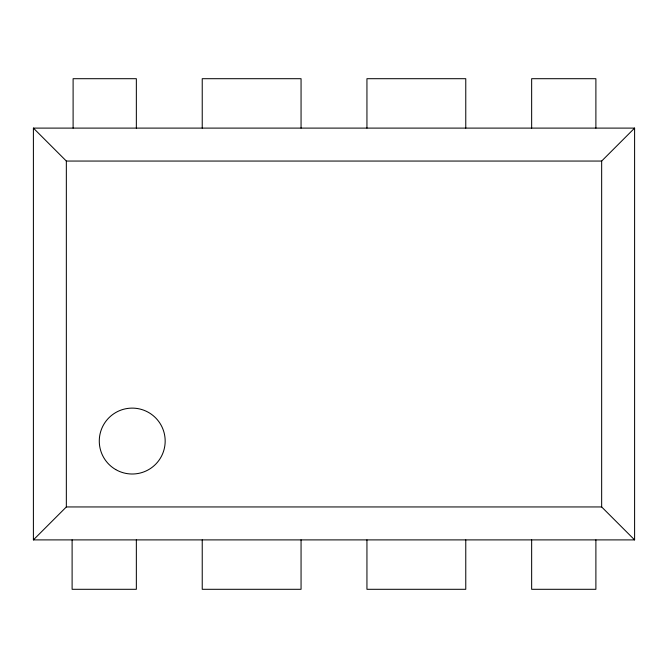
<?xml version="1.0" encoding="UTF-8"?>
<svg xmlns="http://www.w3.org/2000/svg" width="668" height="668" viewBox="0 0 668 668"><rect width="100%" height="100%" fill="white"/><g stroke="black" fill="none" stroke-linecap="round" stroke-linejoin="round"><path stroke-width="1" d="M33.4 539.894L66.341 506.945L601.659 506.945L634.6 539.894L634.6 128.106L33.4 128.106L33.4 539.894L634.6 539.894M33.4 128.106L66.341 161.055L601.659 161.055L634.6 128.106M601.659 161.055L601.659 506.945M595.889 128.106L595.889 78.699L531.653 78.699L531.653 128.106M595.889 539.894L595.889 589.301L531.653 589.301L531.653 539.894M465.771 128.106L465.771 78.699L366.941 78.699L366.941 128.106M465.771 539.894L465.771 589.301L366.941 589.301L366.941 539.894M301.059 128.106L301.059 78.699L202.229 78.699L202.229 128.106M301.059 539.894L301.059 589.301L202.229 589.301L202.229 539.894M136.347 128.106L136.347 78.699L73.104 78.699L73.104 128.106M136.347 539.894L136.347 589.301L72.111 589.301L72.111 539.894M66.341 161.055L66.341 506.945M115.756 469.596A32.941 32.941 0 0 0 165.171 441.064A32.941 32.941 0 0 0 115.756 412.532A32.941 32.941 0 0 0 115.756 469.596"/></g></svg>
